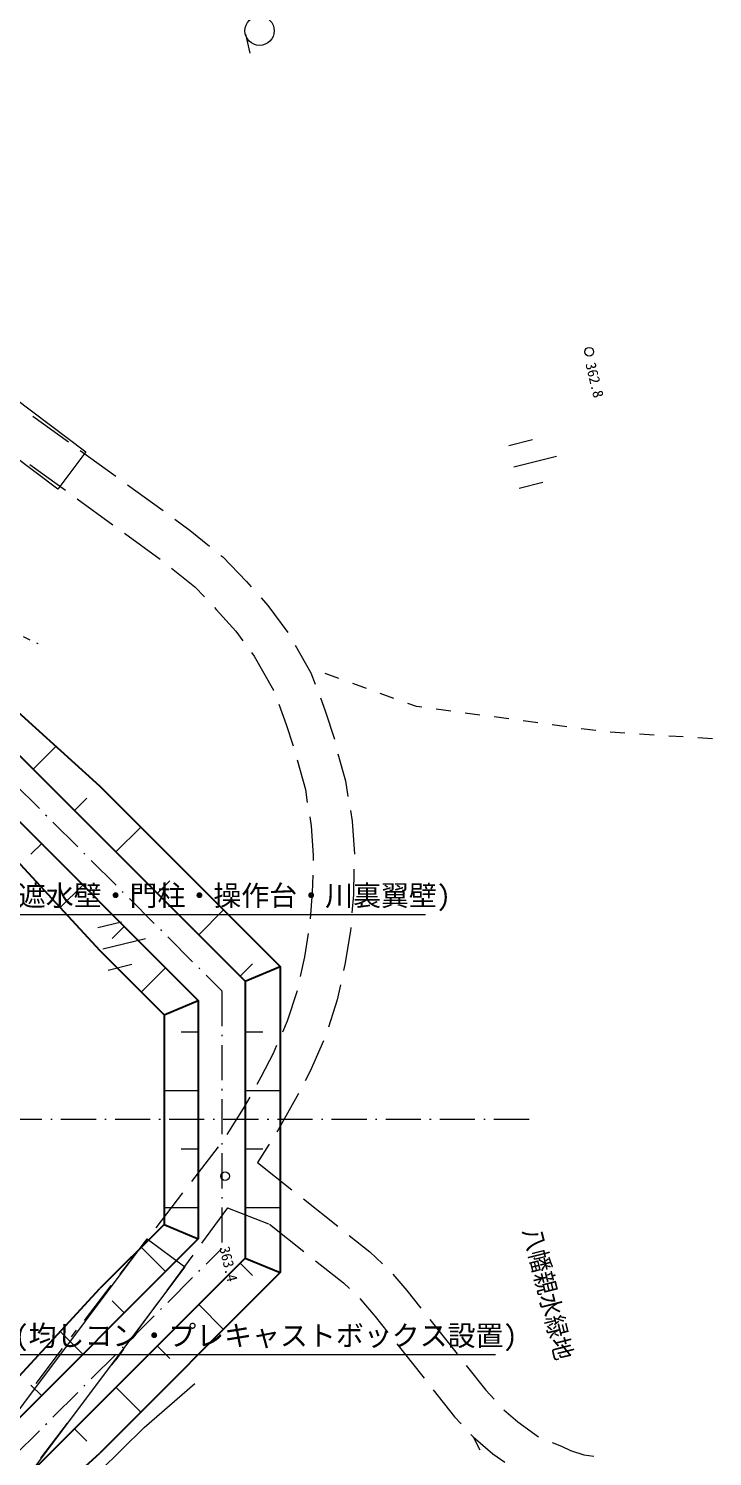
# Model space of a CAD drawing. Header units: millimetres. Extents: x -2078669 to -1085629, y -5987148 to 310365.
# Drawn here: x -1665089 to -1606660, y -2667727 to -2545736 of the extents above; entities that cross this region are included whole.
import ezdxf
from ezdxf.enums import TextEntityAlignment as Align

# ---------------------------------------------------------------- set-up
doc = ezdxf.new("R2010")
doc.units = ezdxf.units.MM
doc.header["$LTSCALE"] = 500
doc.linetypes.add('56201', pattern=[2.5, 1.25, -1.25])
doc.linetypes.add('SXF_一点短鎖線', pattern=[9.25, 6, -1.5, 0.25, -1.5])
for name, color, linetype, lineweight in [('D-BGD', 7, 'Continuous', 13), ('D-BMK', 2, 'SXF_一点短鎖線', 13), ('D-BYP-STR1', 2, 'Continuous', 13), ('D-BYP-STR2', 6, 'Continuous', 25), ('D-BYP-STRC', 1, 'Continuous', 13)]:
    doc.layers.add(name, color=color, linetype=linetype, lineweight=lineweight)
doc.styles.add('BIGFONT', font='txt', dxfattribs={"height": 0.2, "bigfont": 'BIGFONT'})
doc.styles.add('MS ゴシック', font='MS Gothic.ttf')

# ---------------------------------------------------------------- blocks, each defined once
blk = doc.blocks.new('河川平面')
at = {"layer": 'D-BGD', "linetype": 'Continuous'}
for p, q in [((1664398, -2690718), (1664791, -2692337)), ((1646252, -2723338, 363306), (1649284, -2725544, 363316)), ((1650295, -2726278, 363319), (1653329, -2728484, 363329)), ((1686901, -2725847), (1688941, -2725352)), ((1645988, -2727477, 363312), (1649021, -2729682, 363322)), ((1687343, -2727669), (1690987, -2726783)), ((1654340, -2729219, 363333), (1657373, -2731424, 363342)), ((1687785, -2729492), (1689826, -2728996)), ((1650032, -2730417, 363325), (1653066, -2732622, 363335)), ((1654077, -2733357, 363339), (1657110, -2735560, 363349)), ((1672394, -2745773, 363478), (1671218, -2745349, 363449)), ((1674745, -2746622, 363535), (1673569, -2746197, 363507)), ((1677096, -2747469, 363593), (1675920, -2747046, 363564)), ((1681948, -2748555, 363625), (1680710, -2748389, 363631)), ((1684426, -2748887, 363613), (1683186, -2748721, 363619)), ((1686903, -2749220, 363600), (1685665, -2749053, 363607)), ((1689381, -2749552, 363588), (1688143, -2749385, 363594)), ((1691860, -2749884, 363576), (1690620, -2749718, 363582)), ((1694337, -2750217, 363563), (1693098, -2750051, 363569)), ((1696826, -2750427, 363506), (1695580, -2750343, 363542)), ((1699320, -2750594, 363433), (1698073, -2750511, 363469)), ((1701813, -2750762, 363359), (1700566, -2750678, 363396)), ((1704306, -2750930, 363286), (1703059, -2750845, 363323)), ((1651783, -2767035), (1653823, -2766540)), ((1652225, -2768857), (1655869, -2767971)), ((1652667, -2770680), (1654708, -2770184)), ((1662090, -2785764, 363402), (1659797, -2788731, 363430)), ((1666424, -2785556, 363405), (1665440, -2787120, 363360)), ((1665440, -2787120, 363360), (1668378, -2789450, 363317)), ((1659033, -2789720, 363439), (1656740, -2792687, 363467)), ((1662877, -2790999, 363310), (1660652, -2794018, 363366)), ((1662877, -2790999, 363310), (1666372, -2792357, 363310)), ((1669358, -2790227, 363303), (1672296, -2792557, 363260)), ((1666469, -2792395, 363310), (1669405, -2794727, 363268)), ((1655975, -2793677, 363477), (1653682, -2796644, 363505)), ((1659912, -2795023, 363384), (1657688, -2798043, 363440)), ((1652918, -2797632, 363514), (1650625, -2800600, 363542)), ((1656947, -2799049, 363459), (1654723, -2802068, 363515)), ((1680162, -2800525, 363195), (1682487, -2803466, 363236)), ((1649548, -2802003, 363555), (1649983, -2801431, 363550)), ((1646522, -2805984, 363586), (1648791, -2802998, 363563)), ((1653982, -2803074, 363533), (1653320, -2803972, 363550)), ((1677349, -2802613, 363193), (1679675, -2805553, 363234)), ((1652985, -2804413, 363554), (1653320, -2803972, 363550)), ((1649960, -2808395, 363586), (1652229, -2805409, 363562)), ((1646936, -2812378, 363618), (1649204, -2809391, 363594)), ((1683852, -2810553, 363250), (1684436, -2811659, 363263))]:
    blk.add_line(p, q, dxfattribs=at)
at = {"layer": 'D-BGD', "linetype": 'Continuous', "elevation": 363000, "flags": 128}
blk.add_lwpolyline([(1651945, -2813512), (1655746, -2809743), (1660081, -2805985)], dxfattribs=at)
at = {"layer": 'D-BGD', "linetype": 'Continuous', "flags": 128}
for points in [[(1648369, -2729602), (1640710, -2723847), (1634729, -2719505), (1631309, -2716546), (1628807, -2713365), (1626888, -2709836), (1625672, -2707023), (1624776, -2704068), (1624009, -2700061), (1623561, -2695700), (1623183, -2691188), (1623197, -2683914), (1623477, -2676693), (1623813, -2672469), (1624796, -2667409), (1628250, -2652121), (1629016, -2648256), (1629716, -2644727), (1630896, -2635890), (1631250, -2632963), (1631771, -2628636), (1632704, -2620514)], [(1636730, -2620514), (1635743, -2629104), (1635219, -2633453), (1634864, -2636395), (1633664, -2645381), (1632948, -2648993), (1632163, -2652951), (1628711, -2668230), (1627783, -2673012), (1627471, -2676930), (1627197, -2683996), (1627183, -2691025), (1627543, -2695329), (1627971, -2699480), (1628665, -2703109), (1629434, -2705645), (1630488, -2708083), (1632161, -2711158), (1634216, -2713773), (1637218, -2716368), (1643087, -2720630), (1650772, -2726405), (1648369, -2729602)], [(1624340, -2870692), (1622973, -2865288), (1622060, -2860204), (1621936, -2855896), (1622101, -2850193), (1622392, -2845766), (1623449, -2840970), (1624701, -2837344), (1626776, -2832753), (1629062, -2829134), (1631526, -2825504), (1635922, -2820190), (1637930, -2817762), (1645470, -2807698), (1656020, -2793627), (1659220, -2796026)], [(1659220, -2796026), (1648671, -2810097), (1641073, -2820237), (1639084, -2822643), (1634729, -2827907), (1632408, -2831326), (1630307, -2834654), (1628422, -2838824), (1627305, -2842057), (1626363, -2846332), (1626097, -2850383), (1625937, -2855896), (1626050, -2859790), (1626886, -2864443), (1628320, -2870115), (1628491, -2870692)]]:
    blk.add_lwpolyline(points, dxfattribs=at)
at = {"layer": 'D-BGD', "linetype": '56201', "flags": 128}
blk.add_lwpolyline([(1618880, -2724215), (1622794, -2729051), (1629936, -2734540), (1637037, -2738340), (1646676, -2742766)], dxfattribs=at)
at = {"layer": 'D-BGD', "linetype": 'Continuous', "extrusion": (-0.149064, -0.200905, 0.968203), "elevation": 653493}
blk.add_lwpolyline([(2959813, -1076757), (2961440, -1076741), (2963560, -1076836)], dxfattribs=at)
at = {"layer": 'D-BGD', "linetype": 'Continuous', "extrusion": (0.406293, 0.48461, 0.774648), "elevation": -370915}
blk.add_lwpolyline([(-3028624, 1028902), (-3031186, 1028852), (-3032362, 1029021)], dxfattribs=at)
at = {"layer": 'D-BGD', "linetype": 'Continuous', "extrusion": (0.045013, 0.020275, 0.998781), "elevation": 382529}
blk.add_lwpolyline([(-3181336, -375544), (-3182167, -375807), (-3184985, -376394)], dxfattribs=at)
at = {"layer": 'D-BGD', "linetype": 'Continuous', "extrusion": (-0.032566, -0.036028, 0.99882), "elevation": 407680}
blk.add_lwpolyline([(3074864, -900128), (3075235, -900206), (3078406, -901240), (3078438, -901256)], dxfattribs=at)
at = {"layer": 'D-BGD', "linetype": 'Continuous', "extrusion": (-0.0021, -0.016095, 0.999868), "elevation": 404060}
blk.add_lwpolyline([(2009504, -2497752), (2011142, -2499908), (2011624, -2500833)], dxfattribs=at)
at = {"layer": 'D-BGD', "linetype": 'Continuous', "extrusion": (0.004636, -0.015047, 0.999876), "elevation": 412442}
blk.add_lwpolyline([(1665545, -2742074), (1666181, -2743805), (1666773, -2745616)], dxfattribs=at)
at = {"layer": 'D-BGD', "linetype": 'Continuous', "extrusion": (-0.011851, -0.019507, 0.999739), "elevation": 397095}
blk.add_lwpolyline([(2854450, -1471855), (2855383, -1472600), (2857324, -1474265)], dxfattribs=at)
at = {"layer": 'D-BGD', "linetype": 'Continuous', "extrusion": (0.021322, 0.125766, 0.991831), "elevation": 50846}
blk.add_lwpolyline([(-2115223, 2455368), (-2114760, 2455383), (-2113985, 2455242)], dxfattribs=at)
at = {"layer": 'D-BGD', "linetype": 'Continuous', "extrusion": (0.028455, -0.008239, 0.999561), "elevation": 433338}
blk.add_lwpolyline([(-2179985, -2356760), (-2182208, -2358144), (-2183236, -2358616)], dxfattribs=at)
at = {"layer": 'D-BGD', "linetype": 'Continuous', "extrusion": (0.027459, -0.006993, 0.999598), "elevation": 428343}
blk.add_lwpolyline([(-2254355, -2288579), (-2256425, -2289779), (-2257675, -2290308)], dxfattribs=at)
at = {"layer": 'D-BGD', "linetype": 'Continuous', "extrusion": (-0.035639, -0.016567, 0.999227), "elevation": 349017}
blk.add_lwpolyline([(3205519, 369254), (3206391, 368999), (3209044, 367981)], dxfattribs=at)
at = {"layer": 'D-BGD', "linetype": 'Continuous', "extrusion": (-0.841987, 0.058751, 0.536289), "elevation": -1373708}
blk.add_lwpolyline([(2639604, 1303299), (2641095, 1303422), (2643349, 1303384)], dxfattribs=at)
at = {"layer": 'D-BGD', "linetype": 'Continuous', "extrusion": (-0.795837, 0.056889, 0.602833), "elevation": -1270100}
blk.add_lwpolyline([(2635677, 1414954), (2637867, 1415131), (2639419, 1415106)], dxfattribs=at)
at = {"layer": 'D-BGD', "linetype": 'Continuous', "extrusion": (0.011, -0.016721, 0.9998), "elevation": 427950}
blk.add_lwpolyline([(-126043, -3221876), (-127420, -3223375), (-128646, -3224574)], dxfattribs=at)
at = {"layer": 'D-BGD', "linetype": 'Continuous', "extrusion": (0.003297, -0.014377, 0.999891), "elevation": 408654}
blk.add_lwpolyline([(1672190, -2761438), (1672166, -2761730), (1671685, -2764614), (1671574, -2765135)], dxfattribs=at)
at = {"layer": 'D-BGD', "linetype": 'Continuous', "extrusion": (0.637031, -0.216842, 0.73971), "elevation": 1933013}
blk.add_lwpolyline([(-2086799, -1584962), (-2089538, -1585018), (-2090541, -1584904)], dxfattribs=at)
at = {"layer": 'D-BGD', "linetype": 'Continuous', "extrusion": (0.006544, -0.014921, 0.999867), "elevation": 415583}
blk.add_lwpolyline([(1670106, -2766054), (1669839, -2767311), (1669077, -2769655)], dxfattribs=at)
at = {"layer": 'D-BGD', "linetype": 'Continuous', "extrusion": (-0.684496, 0.348215, 0.640478), "elevation": -1878045}
blk.add_lwpolyline([(1717192, 2039316), (1720014, 2039574), (1720930, 2039565)], dxfattribs=at)
at = {"layer": 'D-BGD', "linetype": 'Continuous', "extrusion": (-0.178485, 0.087118, 0.980078), "elevation": -183936}
blk.add_lwpolyline([(1767339, 2737775), (1767624, 2737768), (1770888, 2737563), (1771081, 2737542)], dxfattribs=at)
at = {"layer": 'D-BGD', "linetype": 'Continuous', "extrusion": (0.027922, -0.031077, 0.999127), "elevation": 496062}
blk.add_lwpolyline([(-620640, -3163729), (-621711, -3164088), (-624238, -3164783)], dxfattribs=at)
at = {"layer": 'D-BGD', "linetype": 'Continuous', "extrusion": (-0.0135, -0.035404, 0.999282), "elevation": 439292}
blk.add_lwpolyline([(2558692, -1998658), (2560862, -1999344), (2562227, -1999898)], dxfattribs=at)
at = {"layer": 'D-BGD', "linetype": 'Continuous', "extrusion": (-0.040229, -0.068491, 0.99684), "elevation": 486376}
blk.add_lwpolyline([(2856124, -1530677), (2859144, -1531106), (2859828, -1531257)], dxfattribs=at)
at = {"layer": 'D-BGD', "linetype": 'Continuous', "extrusion": (0.388587, 0.319274, 0.864329), "elevation": 72672}
blk.add_lwpolyline([(-3225448, 597244), (-3227278, 597198), (-3229197, 597240)], dxfattribs=at)
at = {"layer": 'D-BGD', "linetype": 'Continuous', "extrusion": (0.426372, 0.34905, 0.834488), "elevation": 40004}
blk.add_lwpolyline([(-3226130, 598530), (-3228142, 598479), (-3229880, 598513)], dxfattribs=at)
at = {"layer": 'D-BGD', "linetype": 'Continuous', "extrusion": (0.252114, 0.21278, 0.944014), "elevation": 170558}
blk.add_lwpolyline([(-3228831, 613029), (-3231526, 613120), (-3232579, 613072)], dxfattribs=at)
at = {"layer": 'D-BGD', "linetype": 'Continuous', "extrusion": (0.22763, 0.193389, 0.954351), "elevation": 186435}
blk.add_lwpolyline([(-3226882, 620457), (-3229822, 620564), (-3230629, 620531)], dxfattribs=at)
at = {"layer": 'D-BGD', "linetype": 'Continuous', "extrusion": (0.019629, 0.006251, 0.999788), "elevation": 378720}
blk.add_lwpolyline([(-3187594, -747174), (-3188932, -748000), (-3190672, -749310)], dxfattribs=at)
at = {"layer": 'D-BGD', "linetype": 'Continuous', "extrusion": (0.007441, -0.005429, 0.999958), "elevation": 391024}
blk.add_lwpolyline([(1680920, -2808273), (1681102, -2808471), (1682801, -2809932), (1683814, -2810648)], dxfattribs=at)
at = {"layer": 'D-BGD', "linetype": 'Continuous'}
for points in [[(1662318, -2735242, 363312), (1662468, -2735364, 363310), (1664490, -2737484, 363550), (1664902, -2737944, 363541)], [(1661763, -2739698, 363530), (1661915, -2739857, 363550), (1663585, -2741728, 363510), (1664186, -2742553, 363498)], [(1669905, -2757581, 363260), (1670020, -2758345, 363250), (1670200, -2760882, 363210), (1670189, -2761314, 363240)], [(1667071, -2777112, 363442), (1666765, -2777812, 363500), (1665726, -2779822, 363480), (1665371, -2780449, 363471)], [(1690621, -2811034, 363189), (1691407, -2811355, 363180), (1692179, -2811718, 363180), (1693310, -2812079, 363170), (1694160, -2812211, 363165)]]:
    blk.add_polyline3d(points, dxfattribs=at)
for centre, radius in [((1665612, -2690423), 1250), ((1693782, -2717850, 362810), 375), ((1662676, -2788277, 363380), 375)]:
    blk.add_circle(centre, radius, dxfattribs=at)
for s, height, rotation, style, p in [('362.8', 900, 283.66942, 'MS ゴシック', (1693445, -2718888)), ('八幡親水緑地', 1750, 284.10912, 'BIGFONT', (1687956, -2792955)), ('363.4', 900, 283.66942, 'MS ゴシック', (1662163, -2794404))]:
    blk.add_text(s, height=height, rotation=rotation, dxfattribs=dict(at, style=style)).set_placement(p)

msp = doc.modelspace()

# ---------------------------------------------------------------- linework, layer by layer
at = {"layer": 'D-BMK'}
for p, q in [((-1695712.2, -2580825.1), (-1648584.6, -2627952.7)), ((-1648584.6, -2627952.7), (-1648584.6, -2649952.7)), ((-1695712.2, -2697080.4), (-1648584.6, -2649952.7))]:
    msp.add_line(p, q, dxfattribs=at)
at = {"layer": 'D-BMK', "linetype": 'SXF_一点短鎖線'}
msp.add_line((-1622324.6, -2638952.7), (-1736237.2, -2638952.7), dxfattribs=at)
at = {"layer": 'D-BYP-STR1'}
for p, q in [((-1664697.1, -2609011.8), (-1662752.3, -2607067)), ((-1661161.6, -2612547.3), (-1660102, -2611487.8)), ((-1657626, -2616082.9), (-1655504.7, -2613961.6)), ((-1663990, -2615375.8), (-1664885.1, -2616270.9)), ((-1660454.5, -2618911.3), (-1662385.6, -2620842.4)), ((-1654090.5, -2619618.4), (-1653029.8, -2618557.7)), ((-1650555, -2623153.9), (-1648433.7, -2621032.6)), ((-1656918.9, -2622446.8), (-1657954.8, -2623482.7)), ((-1653383.4, -2625982.4), (-1655455.2, -2628054.1)), ((-1647019.4, -2626689.5), (-1645958.8, -2625628.8)), ((-1652049.5, -2631452.7), (-1650584.6, -2631452.7)), ((-1646584.6, -2631452.7), (-1645084.6, -2631452.7)), ((-1653514.5, -2636452.7), (-1650584.6, -2636452.7)), ((-1646584.6, -2636452.7), (-1643584.6, -2636452.7)), ((-1652049.5, -2641452.7), (-1650584.6, -2641452.7)), ((-1646584.6, -2641452.7), (-1645084.6, -2641452.7)), ((-1653514.5, -2646452.7), (-1650584.6, -2646452.7)), ((-1646584.6, -2646452.7), (-1643584.6, -2646452.7)), ((-1653383.4, -2651923.1), (-1655455.2, -2649851.4)), ((-1647019.4, -2651216), (-1645958.8, -2652276.7)), ((-1656918.9, -2655458.7), (-1657954.8, -2654422.8)), ((-1650555, -2654751.6), (-1648433.7, -2656872.9)), ((-1660454.5, -2658994.2), (-1662385.6, -2657063.1)), ((-1654090.5, -2658287.1), (-1653029.8, -2659347.8)), ((-1663990, -2662529.7), (-1664885.1, -2661634.6)), ((-1657626, -2661822.6), (-1655504.7, -2663943.9)), ((-1661161.6, -2665358.2), (-1660102, -2666417.7))]:
    msp.add_line(p, q, dxfattribs=at)
at = {"layer": 'D-BYP-STR2'}
for p, q in [((-1681627.5, -2592081.4), (-1646584.6, -2627124.3)), ((-1682489, -2596876.8), (-1650584.6, -2628781.2)), ((-1668025.9, -2602288.9), (-1658995.2, -2610471)), ((-1658995.2, -2610471), (-1643584.6, -2625881.7)), ((-1667902.1, -2614868), (-1658995.2, -2624514.1)), ((-1658995.2, -2624514.1), (-1653514.5, -2629994.8)), ((-1646584.6, -2627124.3), (-1643584.6, -2625881.7)), ((-1643584.6, -2625881.7), (-1643584.6, -2652023.8)), ((-1646584.6, -2627124.3), (-1646584.6, -2650781.2)), ((-1653514.5, -2629994.8), (-1650584.6, -2628781.2)), ((-1650584.6, -2628781.2), (-1650584.6, -2649124.3)), ((-1653514.5, -2629994.8), (-1653514.5, -2647910.7)), ((-1653514.5, -2647910.7), (-1658995.2, -2653391.4)), ((-1653514.5, -2647910.7), (-1650584.6, -2649124.3)), ((-1650584.6, -2649124.3), (-1695712.2, -2694252)), ((-1646584.6, -2650781.2), (-1695712.2, -2699908.8)), ((-1646584.6, -2650781.2), (-1643584.6, -2652023.8)), ((-1643584.6, -2652023.8), (-1658995.2, -2667434.4)), ((-1668025.9, -2663171.5), (-1658995.2, -2653391.4)), ((-1668025.9, -2675616.5), (-1658995.2, -2667434.4))]:
    msp.add_line(p, q, dxfattribs=at)
at = {"layer": 'D-BYP-STRC'}
for p, q in [((-1631162.3, -2621455.8, 363000), (-1686462.3, -2621455.8, 363000)), ((-1625185, -2659048.5), (-1678385, -2659048.5))]:
    msp.add_line(p, q, dxfattribs=at)

# ---------------------------------------------------------------- block references
at = {"layer": 'D-BGD'}
msp.add_blockref('河川平面', (-3310965.8, 144500.2), dxfattribs=at)

# ---------------------------------------------------------------- texts
at = {"layer": 'D-BYP-STRC', "style": 'MS ゴシック'}
for s, p in [('本体工(胸壁・遮水壁・門柱・操作台・川裏翼壁)', (-1681520.8, -2619810, 363000)), ('本体工(均しコン・プレキャストボックス設置)', (-1673443.5, -2657402.7))]:
    msp.add_text(s, height=1750, dxfattribs=at).set_placement(p, align=Align.MIDDLE_LEFT)

doc.saveas('drawing.dxf')
